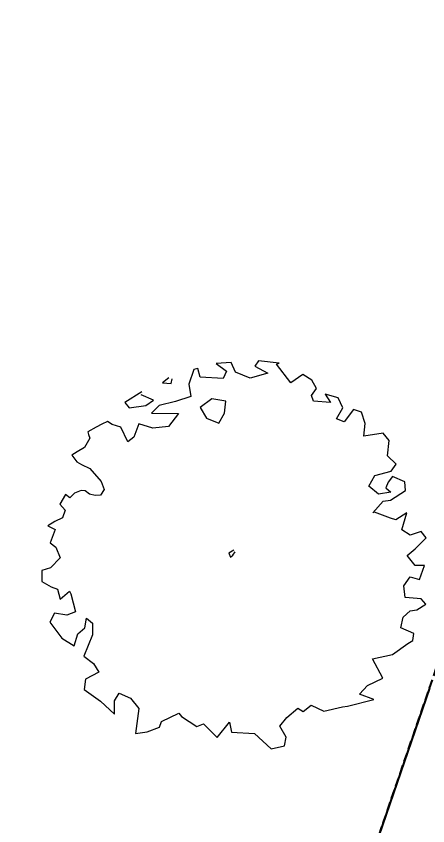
# Model space of a CAD drawing. Extents: x 2080 to 102399, y 2071 to 93424.
# Drawn here: x 76238.6 to 76357.7, y 79605.3 to 79839.6 of the extents above; entities that cross this region are included whole.
import ezdxf

# ---------------------------------------------------------------- set-up
doc = ezdxf.new("R2010")
doc.units = 0
doc.header["$LTSCALE"] = 20
doc.header["$MEASUREMENT"] = 0
doc.header["$PDMODE"] = 34
doc.header["$PDSIZE"] = 5
doc.linetypes.add('HIDDEN', pattern=[0.375, 0.25, -0.125])
doc.layers.add('DIMLINE', color=254, linetype='Continuous')
doc.layers.add('Roof lilne', color=31, linetype='Continuous')
doc.layers.add('Mango tree', color=96, linetype='Continuous', lineweight=5)
doc.layers.add('sappotta', color=114, linetype='Continuous', lineweight=5)
doc.styles.add('STYLE1', font='romans.shx')
doc.dimstyles.get("Standard").update_dxf_attribs({"dimtxt": 24, "dimasz": 12, "dimexe": 0.18, "dimexo": 0.0625, "dimgap": 0, "dimtad": 1, "dimzin": 1, "dimdsep": 46, "dimlunit": 4, "dimtxsty": 'STYLE1', "dimblk": 'BLK', "dimcen": 0, "dimse1": 1, "dimse2": 1, "dimclrt": 3, "dimazin": 0, "dimtfac": 1, "dimtix": 1, "dimtmove": 2, "dimatfit": 3, "dimldrblk": 'BLK', "dimfxl": 1, "dimtolj": 1, "dimtzin": 0, "dimarcsym": 0})

# ---------------------------------------------------------------- blocks, each defined once
blk = doc.blocks.new('NEEM')
at = {"layer": 'sappotta', "linetype": 'Continuous'}
for p, q in [((0.0031, 1.1323), (-0.083, 1.1274)), ((0.0298, 1.0769), (0.0031, 1.1323)), ((0.1622, 1.1437), (0.1418, 1.1119)), ((0.2828, 1.1298), (0.1622, 1.1437)), ((-0.2131, 1.0923), (-0.2421, 1.0068)), ((-0.1911, 1.0989), (-0.2131, 1.0923)), ((-0.177, 1.0484), (-0.1911, 1.0989)), ((-0.083, 1.1274), (-0.0227, 1.0834)), ((0.1418, 1.1119), (0.2162, 1.072)), ((0.2671, 1.1233), (0.2828, 1.1298)), ((0.3509, 1.0158), (0.2671, 1.1233)), ((-0.3588, 1.0435), (-0.3956, 1.0158)), ((-0.3455, 1.0109), (-0.34, 1.0386)), ((-0.0431, 1.0394), (-0.177, 1.0484)), ((-0.0227, 1.0834), (-0.0431, 1.0394)), ((0.1144, 1.0427), (0.0298, 1.0769)), ((0.2162, 1.072), (0.1144, 1.0427)), ((0.4207, 1.063), (0.3509, 1.0158)), ((0.4731, 1.0296), (0.4207, 1.063)), ((-0.3956, 1.0158), (-0.3455, 1.0109)), ((-0.2421, 1.0068), (-0.2303, 0.9351)), ((0.5006, 0.9816), (0.4731, 1.0296)), ((-0.517, 0.9628), (-0.6142, 0.9009)), ((-0.5209, 0.9449), (-0.5209, 0.9449)), ((-0.4489, 0.9131), (-0.5209, 0.9449)), ((0.4716, 0.9417), (0.5006, 0.9816)), ((0.5515, 0.9498), (0.5813, 0.9001)), ((0.6267, 0.9278), (0.5515, 0.9498)), ((-0.6142, 0.9009), (-0.5891, 0.87)), ((-0.4935, 0.8838), (-0.4489, 0.9131)), ((-0.3196, 0.9058), (-0.4152, 0.8838)), ((-0.2303, 0.9351), (-0.3196, 0.9058)), ((-0.1081, 0.9221), (-0.177, 0.8716)), ((-0.0274, 0.9083), (-0.1081, 0.9221)), ((-0.0345, 0.839), (-0.0274, 0.9083)), ((0.4825, 0.9083), (0.4716, 0.9417)), ((0.5813, 0.9001), (0.4825, 0.9083)), ((0.6541, 0.87), (0.6267, 0.9278)), ((-0.5891, 0.87), (-0.4935, 0.8838)), ((-0.4152, 0.8838), (-0.459, 0.839)), ((-0.177, 0.8716), (-0.1394, 0.8089)), ((0.6157, 0.8064), (0.6541, 0.87)), ((0.7152, 0.8602), (0.6604, 0.7877)), ((0.7622, 0.8439), (0.7152, 0.8602)), ((-0.459, 0.839), (-0.3032, 0.8374)), ((-0.3032, 0.8374), (-0.3611, 0.7616)), ((-0.1394, 0.8089), (-0.0674, 0.7796)), ((-0.0674, 0.7796), (-0.0345, 0.839)), ((0.6604, 0.7877), (0.6157, 0.8064)), ((0.7826, 0.7787), (0.7622, 0.8439)), ((-0.7826, 0.7567), (-0.8304, 0.7291)), ((-0.7489, 0.7739), (-0.7826, 0.7567)), ((-0.7168, 0.7893), (-0.7489, 0.7739)), ((-0.6886, 0.7722), (-0.7168, 0.7893)), ((-0.6384, 0.7576), (-0.6886, 0.7722)), ((-0.5985, 0.672), (-0.6384, 0.7576)), ((-0.5335, 0.7763), (-0.5617, 0.6989)), ((-0.452, 0.7502), (-0.5335, 0.7763)), ((-0.3611, 0.7616), (-0.452, 0.7502)), ((0.7755, 0.7038), (0.7826, 0.7787)), ((-0.8304, 0.7291), (-0.8264, 0.7144)), ((-0.8264, 0.7144), (-0.8178, 0.6924)), ((0.8883, 0.7225), (0.7755, 0.7038)), ((0.9236, 0.6785), (0.8883, 0.7225)), ((-0.8178, 0.6924), (-0.8499, 0.6378)), ((-0.5617, 0.6989), (-0.5985, 0.672)), ((0.9126, 0.5906), (0.9236, 0.6785)), ((-0.8922, 0.6126), (-0.9228, 0.5938)), ((-0.8499, 0.6378), (-0.8922, 0.6126)), ((-0.9228, 0.5938), (-0.8946, 0.5547)), ((0.9643, 0.5409), (0.9126, 0.5906)), ((-0.8946, 0.5547), (-0.868, 0.5401)), ((-0.868, 0.5401), (-0.8178, 0.5173)), ((0.9338, 0.5002), (0.9643, 0.5409)), ((-0.8178, 0.5173), (-0.752, 0.4399)), ((0.8037, 0.4146), (0.8398, 0.4749)), ((0.8398, 0.4749), (0.9338, 0.5002)), ((-0.752, 0.4399), (-0.7348, 0.3943)), ((0.9165, 0.4374), (0.904, 0.404)), ((0.9424, 0.4708), (0.9165, 0.4374)), ((1.0137, 0.4391), (0.9424, 0.4708)), ((1.0176, 0.3886), (1.0137, 0.4391)), ((-0.8695, 0.3894), (-0.9079, 0.3723)), ((-0.846, 0.3861), (-0.8695, 0.3894)), ((-0.821, 0.3674), (-0.846, 0.3861)), ((-0.7348, 0.3943), (-0.7567, 0.3609)), ((0.8601, 0.3666), (0.8037, 0.4146)), ((0.933, 0.378), (0.8601, 0.3666)), ((0.904, 0.404), (0.933, 0.378)), ((0.9298, 0.3315), (1.0176, 0.3886)), ((-0.9604, 0.3657), (-0.9941, 0.3095)), ((-0.9345, 0.3454), (-0.9604, 0.3657)), ((-0.9079, 0.3723), (-0.9345, 0.3454)), ((-0.7881, 0.3592), (-0.821, 0.3674)), ((-0.7567, 0.3609), (-0.7881, 0.3592)), ((0.8875, 0.3258), (0.9298, 0.3315)), ((-0.9941, 0.3095), (-0.9612, 0.2745)), ((0.8288, 0.259), (0.8875, 0.3258)), ((-0.9612, 0.2745), (-0.9776, 0.2289)), ((0.8382, 0.2623), (0.8288, 0.259)), ((0.9306, 0.2281), (0.8382, 0.2623)), ((1.0254, 0.259), (0.962, 0.2175)), ((0.9964, 0.1597), (1.0254, 0.259)), ((-1.0231, 0.2077), (-1.0622, 0.1825)), ((-0.9776, 0.2289), (-1.0231, 0.2077)), ((0.962, 0.2175), (0.9306, 0.2281)), ((-1.0622, 0.1825), (-1.0199, 0.1621)), ((-1.0199, 0.1621), (-1.0489, 0.0839)), ((1.0458, 0.1287), (0.9964, 0.1597)), ((1.1092, 0.1491), (1.0458, 0.1287)), ((1.1374, 0.114), (1.1092, 0.1491)), ((1.074, 0.0489), (1.1374, 0.114)), ((-1.0489, 0.0839), (-1.0168, 0.0595)), ((-1.0168, 0.0595), (-0.991, -0.0024)), ((1.0286, 0.0106), (1.074, 0.0489)), ((0.0196, 0.0407), (-0.0094, 0.0244)), ((-0.0094, 0.0244), (0, 0)), ((0, 0), (0.0141, 0.0114)), ((0.0141, 0.0114), (0.0274, 0.031)), ((1.074, -0.0472), (1.0286, 0.0106)), ((-0.991, -0.0024), (-1.0481, -0.0619)), ((-1.0975, -0.0774), (-1.0983, -0.1401)), ((-1.0481, -0.0619), (-1.0975, -0.0774)), ((1.1288, -0.0472), (1.074, -0.0472)), ((1.0998, -0.1287), (1.1288, -0.0472)), ((-1.0983, -0.1401), (-1.0442, -0.1727)), ((1.0074, -0.1662), (1.0458, -0.114)), ((1.0458, -0.114), (1.0998, -0.1287)), ((-1.0442, -0.1727), (-1.0066, -0.1849)), ((-1.0066, -0.1849), (-0.9917, -0.2436)), ((1.016, -0.2338), (1.0074, -0.1662)), ((-0.9917, -0.2436), (-0.9369, -0.1979)), ((-0.9369, -0.1979), (-0.9298, -0.2134)), ((-0.9298, -0.2134), (-0.9024, -0.3177)), ((1.11, -0.2427), (1.016, -0.2338)), ((1.0834, -0.3063), (1.1367, -0.2729)), ((1.1367, -0.2729), (1.11, -0.2427)), ((-1.0246, -0.325), (-1.0521, -0.378)), ((-0.9526, -0.3364), (-1.0246, -0.325)), ((-0.9024, -0.3177), (-0.9526, -0.3364)), ((1.0043, -0.3495), (1.045, -0.3112)), ((1.045, -0.3112), (1.0834, -0.3063)), ((-0.8484, -0.4114), (-0.8374, -0.3552)), ((-0.8374, -0.3552), (-0.8029, -0.3828)), ((0.9917, -0.4105), (1.0043, -0.3495)), ((-1.0521, -0.378), (-0.9816, -0.4708)), ((-0.8883, -0.4456), (-0.8484, -0.4114)), ((-0.8029, -0.3828), (-0.8029, -0.4521)), ((1.0662, -0.4431), (0.9917, -0.4105)), ((-0.9816, -0.4708), (-0.9103, -0.5156)), ((-0.9103, -0.5156), (-0.8883, -0.4456)), ((-0.8029, -0.4521), (-0.8531, -0.5759)), ((1.0615, -0.4839), (1.0662, -0.4431)), ((0.9432, -0.5653), (1.0317, -0.5026)), ((1.0317, -0.5026), (1.0615, -0.4839)), ((-0.8531, -0.5759), (-0.7967, -0.6191)), ((0.8264, -0.5914), (0.9432, -0.5653)), ((0.8868, -0.7038), (0.8264, -0.5914)), ((-0.7967, -0.6191), (-0.7661, -0.668)), ((-0.7661, -0.668), (-0.8445, -0.7103)), ((0.7975, -0.747), (0.8868, -0.7038)), ((-0.8445, -0.7103), (-0.8523, -0.7698)), ((0.7512, -0.7967), (0.7975, -0.747)), ((-0.8523, -0.7698), (-0.7575, -0.8382)), ((-0.676, -0.8358), (-0.6486, -0.791)), ((-0.6486, -0.791), (-0.582, -0.8203)), ((0.8343, -0.8276), (0.7512, -0.7967)), ((-0.7575, -0.8382), (-0.6753, -0.9123)), ((-0.6753, -0.9123), (-0.676, -0.8358)), ((-0.582, -0.8203), (-0.5343, -0.8806)), ((0.68, -0.8667), (0.8343, -0.8276)), ((-0.5343, -0.8806), (-0.5538, -1.0247)), ((0.3267, -0.9319), (0.3909, -0.8789)), ((0.3909, -0.8789), (0.423, -0.8968)), ((0.423, -0.8968), (0.47, -0.8602)), ((0.47, -0.8602), (0.5429, -0.896)), ((0.5429, -0.896), (0.6518, -0.8708)), ((0.6518, -0.8708), (0.68, -0.8667)), ((-0.4011, -0.9547), (-0.3016, -0.9074)), ((-0.3016, -0.9074), (-0.2859, -0.9262)), ((-0.2859, -0.9262), (-0.1966, -0.9856)), ((0.2867, -0.9824), (0.3267, -0.9319)), ((-0.4857, -1.015), (-0.4128, -0.9881)), ((-0.4128, -0.9881), (-0.4011, -0.9547)), ((-0.1966, -0.9856), (-0.1575, -0.9685)), ((-0.1575, -0.9685), (-0.0783, -1.0492)), ((-0.0783, -1.0492), (-0.0063, -0.9604)), ((-0.0063, -0.9604), (0.0063, -1.0174)), ((0.3235, -1.0459), (0.2867, -0.9824)), ((-0.5538, -1.0247), (-0.4857, -1.015)), ((0.0063, -1.0174), (0.1394, -1.0255)), ((0.1394, -1.0255), (0.2358, -1.1152)), ((0.3141, -1.0964), (0.3235, -1.0459)), ((0.2358, -1.1152), (0.3141, -1.0964))]:
    blk.add_line(p, q, dxfattribs=at)
blk = doc.blocks.new('A$C6B40600C')
at = {"ltscale": 0.5}
blk.add_line((-174, -75), (-174, -6), dxfattribs=at)
at = {"layer": 'Roof lilne', "linetype": 'HIDDEN', "ltscale": 0.5}
blk.add_line((-174, 0), (-174, -144), dxfattribs=at)
blk = doc.blocks.new('BLK')
for q in [(0, 2), (-2, 0), (0, -2), (2, 0)]:
    blk.add_line((0, 0), q)
blk.add_circle((0, 0), 1)
blk = doc.blocks.new('*D395')
at = {"layer": 'Defpoints', "color": 0, "ltscale": 0.5, "transparency": 16777216}
for p in [(75294.99, 80283.34), (75105.38, 80229), (76892.85, 74707.96)]:
    blk.add_point(p, dxfattribs=at)
at = {"layer": 'DIMLINE', "color": 0, "lineweight": -2, "ltscale": 0.5, "transparency": 16777216}
blk.add_line((76699.93, 74665.15), (75108.68, 80217.46), dxfattribs=at)
at = {"layer": 'DIMLINE', "color": 0, "lineweight": -2, "ltscale": 0.5, "transparency": 16777216, "xscale": 12, "yscale": 12, "zscale": 12}
for p, rotation in [((75105.38, 80229), 105.9918380585316), ((76703.23, 74653.62), 285.9918380585316)]:
    blk.add_blockref('BLK', p, dxfattribs=dict(at, rotation=rotation))
at = {"layer": 'DIMLINE', "color": 3, "ltscale": 0.5, "transparency": 16777216, "insert": (76097.26, 77466.3), "char_height": 24, "attachment_point": 5, "rotation": 285.9918, "style": 'STYLE1'}
blk.add_mtext('\\A1;483\'-3{\\H1.000000x;\\S3/4;}"', dxfattribs=at)

msp = doc.modelspace()

# ---------------------------------------------------------------- block references
at = {"ltscale": 0.5, "xscale": -1, "rotation": 161.0239003711215}
msp.add_blockref('A$C6B40600C', (76498.387, 79517.645), dxfattribs=at)
at = {"layer": 'Mango tree', "linetype": 'Continuous', "xscale": 49.73619491429417, "yscale": 49.73619491429417, "zscale": 49.73619491429417}
msp.add_blockref('NEEM', (76300.631, 79683.002), dxfattribs=at)

# ---------------------------------------------------------------- dimensions: what is measured, and where the dimension line sits
at = {"layer": 'DIMLINE', "ltscale": 0.5}
dim = msp.add_linear_dim(base=(75105.376, 80229.001), p1=(76892.847, 74707.961), p2=(75294.992, 80283.343), angle=105.99184, dimstyle='Standard', override={"dimfxl": 0.25, "dimarcsym": 1}, dxfattribs=at)
dim.commit()
dim.dimension.update_dxf_attribs({"geometry": '*D395', "text_midpoint": (76097.259, 77466.303), "dimtype": 161})

doc.saveas('drawing.dxf')
